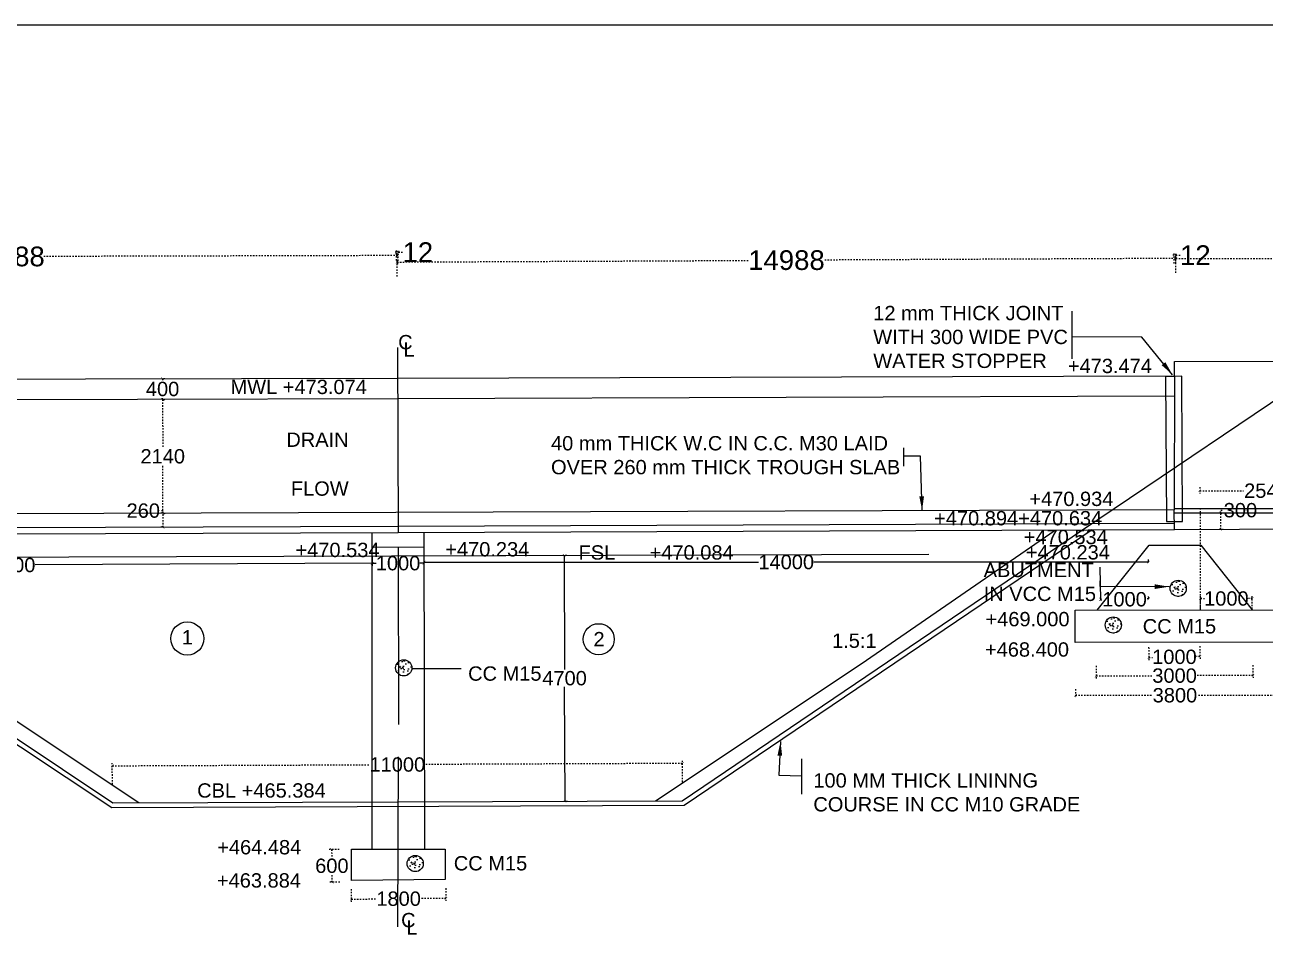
# Model space of a CAD drawing. Header units: inches. Extents: x 19331 to 39017, y 19415 to 38958.
# Drawn here: x 19460 to 19546.5, y 19615.2 to 19678.8 of the extents above; entities that cross this region are included whole.
import ezdxf

# ---------------------------------------------------------------- set-up
doc = ezdxf.new("R2010")
doc.units = ezdxf.units.IN
doc.header["$MEASUREMENT"] = 0
doc.linetypes.add('DASHDOT', pattern=[1, 0.5, -0.25, 0, -0.25])
for name, color, linetype in [('DIMENSION', 255, 'Continuous'), ('DRAWING', 7, 'Continuous'), ('TEXT', 255, 'Continuous')]:
    doc.layers.add(name, color=color, linetype=linetype)
doc.styles.get("Standard").update_dxf_attribs({"font": 'arial.ttf'})
doc.styles.add('TIMES NEW ROMAN', font='times.ttf', dxfattribs={"height": 420})
doc.dimstyles.new('dig', dxfattribs={"dimtxt": 0.3125, "dimasz": 0.18, "dimexe": 0.18, "dimexo": 0.0625, "dimgap": 0.09, "dimtad": 0, "dimtih": 1, "dimtoh": 1, "dimdec": 4, "dimzin": 0, "dimdsep": 46, "dimtxsty": 'Standard', "dimblk": 'ARCHTICK', "dimcen": 0.09, "dimadec": 0, "dimazin": 0, "dimtfac": 1, "dimtdec": 4, "dimtofl": 0, "dimtmove": 0, "dimatfit": 3, "dimldrblk": 'ARCHTICK', "dimfxl": 1, "dimtolj": 1, "dimtzin": 0, "dimarcsym": 0})
doc.dimstyles.new('ISO-25', dxfattribs={"dimtxt": 420, "dimasz": 5, "dimexe": 1.25, "dimexo": 0.625, "dimtad": 0, "dimtih": 1, "dimtoh": 1, "dimlfac": 100, "dimtxsty": 'TIMES NEW ROMAN', "dimcen": 2.5, "dimadec": 0, "dimazin": 0, "dimtfac": 1, "dimtmove": 0, "dimatfit": 3, "dimfxl": 1, "dimarcsym": 0})

# ---------------------------------------------------------------- blocks, each defined once
blk = doc.blocks.new('_ArchTick')
at = {"color": 0, "linetype": 'ByBlock', "const_width": 0.15}
blk.add_lwpolyline([(-0.5, -0.5), (0.5, 0.5)], dxfattribs=at)
blk = doc.blocks.new('*D8')
at = {"layer": 'Defpoints', "color": 0, "linetype": 'DASHDOT', "ltscale": 0.02, "transparency": 16777216}
for p in [(19485.992, 19662.736), (19431.395, 19661.939), (19485.993, 19662.08)]:
    blk.add_point(p, dxfattribs=at)
at = {"layer": 'DIMENSION', "color": 0, "linetype": 'DASHDOT', "lineweight": -2, "ltscale": 0.02, "transparency": 16777216}
for p, q in [((19431.395, 19662.002), (19431.393, 19662.775)), ((19485.992, 19662.736), (19461.307, 19662.672)), ((19485.993, 19662.143), (19485.991, 19662.916)), ((19431.393, 19662.595), (19456.079, 19662.658))]:
    blk.add_line(p, q, dxfattribs=at)
at = {"layer": 'DIMENSION', "color": 0, "linetype": 'DASHDOT', "lineweight": -2, "ltscale": 0.02, "transparency": 16777216, "xscale": 0.18, "yscale": 0.18, "zscale": 0.18}
for p, rotation in [((19485.992, 19662.736), 0.1479271368924474), ((19431.393, 19662.595), 180.1479271368925)]:
    blk.add_blockref('_ArchTick', p, dxfattribs=dict(at, rotation=rotation))
at = {"layer": 'DIMENSION', "color": 0, "linetype": 'DASHDOT', "ltscale": 0.02, "transparency": 16777216, "insert": (19458.693, 19662.665), "char_height": 1.375, "attachment_point": 5}
blk.add_mtext('\\A1;14988', dxfattribs=at)
blk = doc.blocks.new('*D9')
at = {"layer": 'Defpoints', "color": 0, "linetype": 'DASHDOT', "ltscale": 0.02, "transparency": 16777216}
for p in [(19540.296, 19662.537), (19485.958, 19661.212), (19540.301, 19661.465)]:
    blk.add_point(p, dxfattribs=at)
at = {"layer": 'DIMENSION', "color": 0, "linetype": 'DASHDOT', "lineweight": -2, "ltscale": 0.02, "transparency": 16777216}
for p, q in [((19485.958, 19661.274), (19485.952, 19662.464)), ((19485.953, 19662.284), (19510.51, 19662.398)), ((19540.296, 19662.537), (19515.738, 19662.422)), ((19540.3, 19661.527), (19540.295, 19662.717))]:
    blk.add_line(p, q, dxfattribs=at)
at = {"layer": 'DIMENSION', "color": 0, "linetype": 'DASHDOT', "lineweight": -2, "ltscale": 0.02, "transparency": 16777216, "xscale": 0.18, "yscale": 0.18, "zscale": 0.18}
for p, rotation in [((19485.953, 19662.284), 180.2664834047946), ((19540.296, 19662.537), 0.2664834047945963)]:
    blk.add_blockref('_ArchTick', p, dxfattribs=dict(at, rotation=rotation))
at = {"layer": 'DIMENSION', "color": 0, "linetype": 'DASHDOT', "ltscale": 0.02, "transparency": 16777216, "insert": (19513.124, 19662.41), "char_height": 1.375, "attachment_point": 5}
blk.add_mtext('\\A1;14988', dxfattribs=at)
blk = doc.blocks.new('*D10')
at = {"layer": 'Defpoints', "color": 0, "linetype": 'DASHDOT', "ltscale": 0.02, "transparency": 16777216}
for p in [(19540.298, 19662.122), (19558.342, 19662.547), (19558.342, 19662.128)]:
    blk.add_point(p, dxfattribs=at)
at = {"layer": 'DIMENSION', "color": 0, "linetype": 'DASHDOT', "lineweight": -2, "ltscale": 0.02, "transparency": 16777216}
for p, q in [((19540.298, 19662.184), (19540.297, 19662.721)), ((19558.342, 19662.191), (19558.342, 19662.727)), ((19540.297, 19662.541), (19547.156, 19662.543)), ((19558.342, 19662.547), (19551.484, 19662.545))]:
    blk.add_line(p, q, dxfattribs=at)
at = {"layer": 'DIMENSION', "color": 0, "linetype": 'DASHDOT', "lineweight": -2, "ltscale": 0.02, "transparency": 16777216, "xscale": 0.18, "yscale": 0.18, "zscale": 0.18}
for p, rotation in [((19540.297, 19662.541), 180.0203713207262), ((19558.342, 19662.547), 0.02037132072620799)]:
    blk.add_blockref('_ArchTick', p, dxfattribs=dict(at, rotation=rotation))
at = {"layer": 'DIMENSION', "color": 0, "linetype": 'DASHDOT', "ltscale": 0.02, "transparency": 16777216, "insert": (19549.32, 19662.544), "char_height": 1.375, "attachment_point": 5}
blk.add_mtext('\\A1;4992', dxfattribs=at)
blk = doc.blocks.new('*D16')
at = {"layer": 'Defpoints', "color": 0, "linetype": 'DASHDOT', "ltscale": 0.02, "transparency": 16777216}
for p in [(19469.587, 19652.693), (19469.587, 19652.693), (19469.609, 19644.756)]:
    blk.add_point(p, dxfattribs=at)
at = {"layer": 'DIMENSION', "color": 0, "linetype": 'DASHDOT', "lineweight": -2, "ltscale": 0.02, "transparency": 16777216}
for p, q in [((19469.587, 19652.693), (19469.597, 19649.325)), ((19469.65, 19652.693), (19469.767, 19652.694)), ((19469.609, 19644.756), (19469.6, 19648.124)), ((19469.671, 19644.756), (19469.789, 19644.756))]:
    blk.add_line(p, q, dxfattribs=at)
at = {"layer": 'DIMENSION', "color": 0, "linetype": 'DASHDOT', "lineweight": -2, "ltscale": 0.02, "transparency": 16777216, "xscale": 0.18, "yscale": 0.18, "zscale": 0.18}
for p, rotation in [((19469.587, 19652.693), 90.15404576281857), ((19469.609, 19644.756), 270.1540457628186)]:
    blk.add_blockref('_ArchTick', p, dxfattribs=dict(at, rotation=rotation))
at = {"layer": 'DIMENSION', "color": 0, "linetype": 'DASHDOT', "ltscale": 0.02, "transparency": 16777216, "insert": (19469.598, 19648.724), "char_height": 1, "attachment_point": 5}
blk.add_mtext('\\A1;2140', dxfattribs=at)
blk = doc.blocks.new('*D17')
at = {"layer": 'Defpoints', "color": 0, "linetype": 'DASHDOT', "ltscale": 0.02, "transparency": 16777216}
for p in [(19469.584, 19654.151), (19469.584, 19654.151), (19469.587, 19652.693)]:
    blk.add_point(p, dxfattribs=at)
at = {"layer": 'DIMENSION', "color": 0, "linetype": 'DASHDOT', "lineweight": -2, "ltscale": 0.02, "transparency": 16777216}
for p, q in [((19469.584, 19654.151), (19469.584, 19654.023)), ((19469.647, 19654.152), (19469.764, 19654.152)), ((19469.587, 19652.693), (19469.587, 19652.822)), ((19469.65, 19652.693), (19469.767, 19652.694))]:
    blk.add_line(p, q, dxfattribs=at)
at = {"layer": 'DIMENSION', "color": 0, "linetype": 'DASHDOT', "lineweight": -2, "ltscale": 0.02, "transparency": 16777216, "xscale": 0.18, "yscale": 0.18, "zscale": 0.18}
for p, rotation in [((19469.584, 19654.151), 90.13179248395195), ((19469.587, 19652.693), 270.1317924839519)]:
    blk.add_blockref('_ArchTick', p, dxfattribs=dict(at, rotation=rotation))
at = {"layer": 'DIMENSION', "color": 0, "linetype": 'DASHDOT', "ltscale": 0.02, "transparency": 16777216, "insert": (19469.586, 19653.422), "char_height": 1, "attachment_point": 5}
blk.add_mtext('\\A1;400', dxfattribs=at)
blk = doc.blocks.new('*D18')
at = {"layer": 'Defpoints', "color": 0, "linetype": 'DASHDOT', "ltscale": 0.02, "transparency": 16777216}
for p in [(19469.621, 19644.756), (19469.621, 19644.756), (19469.624, 19643.781)]:
    blk.add_point(p, dxfattribs=at)
at = {"layer": 'DIMENSION', "color": 0, "linetype": 'DASHDOT', "lineweight": -2, "ltscale": 0.02, "transparency": 16777216}
for p, q in [((19469.621, 19644.936), (19469.441, 19644.936)), ((19469.559, 19644.756), (19469.441, 19644.755)), ((19469.621, 19644.756), (19469.621, 19644.936)), ((19469.624, 19643.781), (19469.621, 19644.756)), ((19469.561, 19643.78), (19469.444, 19643.78))]:
    blk.add_line(p, q, dxfattribs=at)
at = {"layer": 'DIMENSION', "color": 0, "linetype": 'DASHDOT', "lineweight": -2, "ltscale": 0.02, "transparency": 16777216, "xscale": 0.18, "yscale": 0.18, "zscale": 0.18}
for p, rotation in [((19469.621, 19644.756), 90.15404576378087), ((19469.624, 19643.781), 270.1540457637809)]:
    blk.add_blockref('_ArchTick', p, dxfattribs=dict(at, rotation=rotation))
at = {"layer": 'DIMENSION', "color": 0, "linetype": 'DASHDOT', "ltscale": 0.02, "transparency": 16777216, "insert": (19468.239, 19644.936), "char_height": 1, "attachment_point": 5}
blk.add_mtext('\\A1;260', dxfattribs=at)
blk = doc.blocks.new('*D30')
at = {"layer": 'Defpoints', "color": 0, "linetype": 'DASHDOT', "ltscale": 0.02, "transparency": 16777216}
for p in [(19505.858, 19627.3), (19466.083, 19625.777), (19505.864, 19625.94)]:
    blk.add_point(p, dxfattribs=at)
at = {"layer": 'DIMENSION', "color": 0, "linetype": 'DASHDOT', "lineweight": -2, "ltscale": 0.02, "transparency": 16777216}
for p, q in [((19466.083, 19625.84), (19466.077, 19627.317)), ((19505.858, 19627.3), (19487.891, 19627.227)), ((19505.864, 19626.003), (19505.858, 19627.48)), ((19466.078, 19627.137), (19484.045, 19627.211))]:
    blk.add_line(p, q, dxfattribs=at)
at = {"layer": 'DIMENSION', "color": 0, "linetype": 'DASHDOT', "lineweight": -2, "ltscale": 0.02, "transparency": 16777216, "xscale": 0.18, "yscale": 0.18, "zscale": 0.18}
for p, rotation in [((19466.078, 19627.137), 180.2343710734719), ((19505.858, 19627.3), 0.2343710734719373)]:
    blk.add_blockref('_ArchTick', p, dxfattribs=dict(at, rotation=rotation))
at = {"layer": 'DIMENSION', "color": 0, "linetype": 'DASHDOT', "ltscale": 0.02, "transparency": 16777216, "insert": (19485.968, 19627.219), "char_height": 1, "attachment_point": 5}
blk.add_mtext('\\A1;11000', dxfattribs=at)
blk = doc.blocks.new('*D31')
at = {"layer": 'Defpoints', "color": 0, "linetype": 'DASHDOT', "ltscale": 0.02, "transparency": 16777216}
for p in [(19481.977, 19621.307), (19481.422, 19619.01), (19482.018, 19619.021)]:
    blk.add_point(p, dxfattribs=at)
at = {"layer": 'DIMENSION', "color": 0, "linetype": 'DASHDOT', "lineweight": -2, "ltscale": 0.02, "transparency": 16777216}
for p, q in [((19481.914, 19621.305), (19481.201, 19621.293)), ((19481.381, 19621.296), (19481.391, 19620.753)), ((19481.422, 19619.01), (19481.412, 19619.552)), ((19481.956, 19619.019), (19481.242, 19619.007))]:
    blk.add_line(p, q, dxfattribs=at)
at = {"layer": 'DIMENSION', "color": 0, "linetype": 'DASHDOT', "lineweight": -2, "ltscale": 0.02, "transparency": 16777216, "xscale": 0.18, "yscale": 0.18, "zscale": 0.18}
for p, rotation in [((19481.381, 19621.296), 91.03366271125198), ((19481.422, 19619.01), 271.033662711252)]:
    blk.add_blockref('_ArchTick', p, dxfattribs=dict(at, rotation=rotation))
at = {"layer": 'DIMENSION', "color": 0, "linetype": 'DASHDOT', "ltscale": 0.02, "transparency": 16777216, "insert": (19481.401, 19620.153), "char_height": 1, "attachment_point": 5}
blk.add_mtext('\\A1;600', dxfattribs=at)
blk = doc.blocks.new('*D32')
at = {"layer": 'Defpoints', "color": 0, "linetype": 'DASHDOT', "ltscale": 0.02, "transparency": 16777216}
for p in [(19482.746, 19618.601), (19489.357, 19618.652), (19489.363, 19617.883)]:
    blk.add_point(p, dxfattribs=at)
at = {"layer": 'DIMENSION', "color": 0, "linetype": 'DASHDOT', "lineweight": -2, "ltscale": 0.02, "transparency": 16777216}
for p, q in [((19489.358, 19618.59), (19489.364, 19617.703)), ((19482.747, 19618.538), (19482.754, 19617.652)), ((19482.752, 19617.832), (19484.523, 19617.846)), ((19489.363, 19617.883), (19487.592, 19617.87))]:
    blk.add_line(p, q, dxfattribs=at)
at = {"layer": 'DIMENSION', "color": 0, "linetype": 'DASHDOT', "lineweight": -2, "ltscale": 0.02, "transparency": 16777216, "xscale": 0.18, "yscale": 0.18, "zscale": 0.18}
for p, rotation in [((19482.752, 19617.832), 180.4443984654385), ((19489.363, 19617.883), 0.4443984654384883)]:
    blk.add_blockref('_ArchTick', p, dxfattribs=dict(at, rotation=rotation))
at = {"layer": 'DIMENSION', "color": 0, "linetype": 'DASHDOT', "ltscale": 0.02, "transparency": 16777216, "insert": (19486.058, 19617.858), "char_height": 1, "attachment_point": 5}
blk.add_mtext('\\A1;1800', dxfattribs=at)
blk = doc.blocks.new('*D33')
at = {"layer": 'Defpoints', "color": 0, "linetype": 'DASHDOT', "ltscale": 0.02, "transparency": 16777216}
for p in [(19538.397, 19635.466), (19541.962, 19635.546), (19541.98, 19634.772)]:
    blk.add_point(p, dxfattribs=at)
at = {"layer": 'DIMENSION', "color": 0, "linetype": 'DASHDOT', "lineweight": -2, "ltscale": 0.02, "transparency": 16777216}
for p, q in [((19538.399, 19635.403), (19538.419, 19634.512)), ((19541.964, 19635.484), (19541.984, 19634.592)), ((19538.415, 19634.692), (19538.663, 19634.697)), ((19541.98, 19634.772), (19541.732, 19634.766))]:
    blk.add_line(p, q, dxfattribs=at)
at = {"layer": 'DIMENSION', "color": 0, "linetype": 'DASHDOT', "lineweight": -2, "ltscale": 0.02, "transparency": 16777216, "xscale": 0.18, "yscale": 0.18, "zscale": 0.18}
for p, rotation in [((19538.415, 19634.692), 181.2943143804183), ((19541.98, 19634.772), 1.294314380418276)]:
    blk.add_blockref('_ArchTick', p, dxfattribs=dict(at, rotation=rotation))
at = {"layer": 'DIMENSION', "color": 0, "linetype": 'DASHDOT', "ltscale": 0.02, "transparency": 16777216, "insert": (19540.197, 19634.732), "char_height": 1, "attachment_point": 5}
blk.add_mtext('\\A1;1000', dxfattribs=at)
blk = doc.blocks.new('*D34')
at = {"layer": 'Defpoints', "color": 0, "linetype": 'DASHDOT', "ltscale": 0.02, "transparency": 16777216}
for p in [(19534.733, 19634.175), (19545.678, 19634.216), (19545.681, 19633.444)]:
    blk.add_point(p, dxfattribs=at)
at = {"layer": 'DIMENSION', "color": 0, "linetype": 'DASHDOT', "lineweight": -2, "ltscale": 0.02, "transparency": 16777216}
for p, q in [((19534.733, 19634.112), (19534.736, 19633.222)), ((19534.736, 19633.402), (19538.627, 19633.417)), ((19545.681, 19633.444), (19541.789, 19633.429)), ((19545.678, 19634.154), (19545.681, 19633.264))]:
    blk.add_line(p, q, dxfattribs=at)
at = {"layer": 'DIMENSION', "color": 0, "linetype": 'DASHDOT', "lineweight": -2, "ltscale": 0.02, "transparency": 16777216, "xscale": 0.18, "yscale": 0.18, "zscale": 0.18}
for p, rotation in [((19534.736, 19633.402), 180.217998590905), ((19545.681, 19633.444), 0.217998590905022)]:
    blk.add_blockref('_ArchTick', p, dxfattribs=dict(at, rotation=rotation))
at = {"layer": 'DIMENSION', "color": 0, "linetype": 'DASHDOT', "ltscale": 0.02, "transparency": 16777216, "insert": (19540.208, 19633.423), "char_height": 1, "attachment_point": 5}
blk.add_mtext('\\A1;3000', dxfattribs=at)
blk = doc.blocks.new('*D35')
at = {"layer": 'Defpoints', "color": 0, "linetype": 'DASHDOT', "ltscale": 0.02, "transparency": 16777216}
for p in [(19533.292, 19632.541), (19547.174, 19632.53), (19547.174, 19632.046)]:
    blk.add_point(p, dxfattribs=at)
at = {"layer": 'DIMENSION', "color": 0, "linetype": 'DASHDOT', "lineweight": -2, "ltscale": 0.02, "transparency": 16777216}
for p, q in [((19533.292, 19632.479), (19533.292, 19631.877)), ((19547.174, 19632.468), (19547.174, 19631.866)), ((19533.292, 19632.057), (19538.652, 19632.053)), ((19547.174, 19632.046), (19541.814, 19632.05))]:
    blk.add_line(p, q, dxfattribs=at)
at = {"layer": 'DIMENSION', "color": 0, "linetype": 'DASHDOT', "lineweight": -2, "ltscale": 0.02, "transparency": 16777216, "xscale": 0.18, "yscale": 0.18, "zscale": 0.18}
for p, rotation in [((19533.292, 19632.057), 179.9531890378791), ((19547.174, 19632.046), 359.9531890378792)]:
    blk.add_blockref('_ArchTick', p, dxfattribs=dict(at, rotation=rotation))
at = {"layer": 'DIMENSION', "color": 0, "linetype": 'DASHDOT', "ltscale": 0.02, "transparency": 16777216, "insert": (19540.233, 19632.051), "char_height": 1, "attachment_point": 5}
blk.add_mtext('\\A1;3800', dxfattribs=at)
blk = doc.blocks.new('*D36')
at = {"layer": 'Defpoints', "color": 0, "linetype": 'DASHDOT', "ltscale": 0.02, "transparency": 16777216}
for p in [(19545.628, 19638.802), (19542.015, 19638.007), (19545.628, 19638.007)]:
    blk.add_point(p, dxfattribs=at)
at = {"layer": 'DIMENSION', "color": 0, "linetype": 'DASHDOT', "lineweight": -2, "ltscale": 0.02, "transparency": 16777216}
for p, q in [((19542.015, 19638.07), (19542.015, 19638.982)), ((19542.015, 19638.802), (19542.287, 19638.802)), ((19545.628, 19638.802), (19545.356, 19638.802)), ((19545.628, 19638.07), (19545.628, 19638.982))]:
    blk.add_line(p, q, dxfattribs=at)
at = {"layer": 'DIMENSION', "color": 0, "linetype": 'DASHDOT', "lineweight": -2, "ltscale": 0.02, "transparency": 16777216, "xscale": 0.18, "yscale": 0.18, "zscale": 0.18, "rotation": 180}
blk.add_blockref('_ArchTick', (19542.015, 19638.802), dxfattribs=at)
at = {"layer": 'DIMENSION', "color": 0, "linetype": 'DASHDOT', "lineweight": -2, "ltscale": 0.02, "transparency": 16777216, "xscale": 0.18, "yscale": 0.18, "zscale": 0.18}
blk.add_blockref('_ArchTick', (19545.628, 19638.802), dxfattribs=at)
at = {"layer": 'DIMENSION', "color": 0, "linetype": 'DASHDOT', "ltscale": 0.02, "transparency": 16777216, "insert": (19543.822, 19638.802), "char_height": 1, "attachment_point": 5}
blk.add_mtext('\\A1;1000', dxfattribs=at)
blk = doc.blocks.new('*D41')
at = {"layer": 'Defpoints', "color": 0, "linetype": 'DASHDOT', "ltscale": 0.02, "transparency": 16777216}
for p in [(19541.968, 19646.635), (19551.26, 19646.636), (19551.26, 19646.325)]:
    blk.add_point(p, dxfattribs=at)
at = {"layer": 'DIMENSION', "color": 0, "linetype": 'DASHDOT', "lineweight": -2, "ltscale": 0.02, "transparency": 16777216}
for p, q in [((19541.968, 19646.572), (19541.968, 19646.144)), ((19541.968, 19646.324), (19545.021, 19646.324)), ((19551.26, 19646.325), (19548.207, 19646.325)), ((19551.26, 19646.574), (19551.26, 19646.145))]:
    blk.add_line(p, q, dxfattribs=at)
at = {"layer": 'DIMENSION', "color": 0, "linetype": 'DASHDOT', "lineweight": -2, "ltscale": 0.02, "transparency": 16777216, "xscale": 0.18, "yscale": 0.18, "zscale": 0.18}
for p, rotation in [((19541.968, 19646.324), 180.0082516843727), ((19551.26, 19646.325), 0.008251684372690464)]:
    blk.add_blockref('_ArchTick', p, dxfattribs=dict(at, rotation=rotation))
at = {"layer": 'DIMENSION', "color": 0, "linetype": 'DASHDOT', "ltscale": 0.02, "transparency": 16777216, "insert": (19546.614, 19646.325), "char_height": 1, "attachment_point": 5}
blk.add_mtext('\\A1;2548', dxfattribs=at)
blk = doc.blocks.new('*D46')
at = {"layer": 'Defpoints', "color": 0, "ltscale": 0.9, "transparency": 16777216}
for p in [(19433.329, 19641.535), (19484.206, 19641.784), (19433.331, 19641.015)]:
    blk.add_point(p, dxfattribs=at)
at = {"layer": 'TEXT', "color": 0, "lineweight": -2, "ltscale": 0.9, "transparency": 16777216}
for p, q in [((19433.329, 19641.473), (19433.332, 19640.835)), ((19433.331, 19641.015), (19456.847, 19641.13)), ((19484.209, 19641.263), (19460.693, 19641.149)), ((19484.206, 19641.721), (19484.209, 19641.083))]:
    blk.add_line(p, q, dxfattribs=at)
at = {"layer": 'TEXT', "color": 0, "lineweight": -2, "ltscale": 0.9, "transparency": 16777216, "xscale": 0.18, "yscale": 0.18, "zscale": 0.18}
for p, rotation in [((19433.331, 19641.015), 180.279646498216), ((19484.209, 19641.263), 0.2796464982159907)]:
    blk.add_blockref('_ArchTick', p, dxfattribs=dict(at, rotation=rotation))
at = {"layer": 'TEXT', "color": 0, "ltscale": 0.9, "transparency": 16777216, "insert": (19458.77, 19641.139), "char_height": 1, "attachment_point": 5}
blk.add_mtext('\\A1;14000', dxfattribs=at)
blk = doc.blocks.new('*D108')
at = {"layer": 'Defpoints', "color": 0, "ltscale": 0.9, "transparency": 16777216}
for p in [(19484.209, 19641.263), (19487.831, 19641.269), (19487.831, 19641.269)]:
    blk.add_point(p, dxfattribs=at)
at = {"layer": 'TEXT', "color": 0, "lineweight": -2, "ltscale": 0.9, "transparency": 16777216}
for p, q in [((19484.209, 19641.326), (19484.208, 19641.443)), ((19484.209, 19641.263), (19484.485, 19641.264)), ((19487.831, 19641.269), (19487.554, 19641.268)), ((19487.83, 19641.331), (19487.83, 19641.449))]:
    blk.add_line(p, q, dxfattribs=at)
at = {"layer": 'TEXT', "color": 0, "lineweight": -2, "ltscale": 0.9, "transparency": 16777216, "xscale": 0.18, "yscale": 0.18, "zscale": 0.18}
for p, rotation in [((19484.209, 19641.263), 180.0864477473423), ((19487.831, 19641.269), 0.08644774734230355)]:
    blk.add_blockref('_ArchTick', p, dxfattribs=dict(at, rotation=rotation))
at = {"layer": 'TEXT', "color": 0, "ltscale": 0.9, "transparency": 16777216, "insert": (19486.02, 19641.266), "char_height": 1, "attachment_point": 5}
blk.add_mtext('\\A1;1000', dxfattribs=at)
blk = doc.blocks.new('*D109')
at = {"layer": 'Defpoints', "color": 0, "ltscale": 0.9, "transparency": 16777216}
for p in [(19487.831, 19641.269), (19538.382, 19641.347), (19538.382, 19641.269)]:
    blk.add_point(p, dxfattribs=at)
at = {"layer": 'TEXT', "color": 0, "lineweight": -2, "ltscale": 0.9, "transparency": 16777216}
for p, q in [((19487.831, 19641.331), (19487.831, 19641.527)), ((19487.831, 19641.347), (19511.183, 19641.347)), ((19538.382, 19641.347), (19515.029, 19641.347)), ((19538.382, 19641.331), (19538.382, 19641.527))]:
    blk.add_line(p, q, dxfattribs=at)
at = {"layer": 'TEXT', "color": 0, "lineweight": -2, "ltscale": 0.9, "transparency": 16777216, "xscale": 0.18, "yscale": 0.18, "zscale": 0.18, "rotation": 180}
blk.add_blockref('_ArchTick', (19487.831, 19641.347), dxfattribs=at)
at = {"layer": 'TEXT', "color": 0, "lineweight": -2, "ltscale": 0.9, "transparency": 16777216, "xscale": 0.18, "yscale": 0.18, "zscale": 0.18}
blk.add_blockref('_ArchTick', (19538.382, 19641.347), dxfattribs=at)
at = {"layer": 'TEXT', "color": 0, "ltscale": 0.9, "transparency": 16777216, "insert": (19513.106, 19641.347), "char_height": 1, "attachment_point": 5}
blk.add_mtext('\\A1;14000', dxfattribs=at)
blk = doc.blocks.new('*D110')
at = {"layer": 'Defpoints', "color": 0, "ltscale": 0.9, "transparency": 16777216}
for p in [(19497.607, 19641.828), (19497.67, 19624.658), (19497.67, 19624.658)]:
    blk.add_point(p, dxfattribs=at)
at = {"layer": 'TEXT', "color": 0, "lineweight": -2, "ltscale": 0.9, "transparency": 16777216}
for p, q in [((19497.607, 19641.828), (19497.636, 19633.843)), ((19497.669, 19641.828), (19497.787, 19641.828)), ((19497.67, 19624.658), (19497.641, 19632.642)), ((19497.732, 19624.658), (19497.85, 19624.659))]:
    blk.add_line(p, q, dxfattribs=at)
at = {"layer": 'TEXT', "color": 0, "lineweight": -2, "ltscale": 0.9, "transparency": 16777216, "xscale": 0.18, "yscale": 0.18, "zscale": 0.18}
for p, rotation in [((19497.607, 19641.828), 90.21011209064145), ((19497.67, 19624.658), 270.2101120906415)]:
    blk.add_blockref('_ArchTick', p, dxfattribs=dict(at, rotation=rotation))
at = {"layer": 'TEXT', "color": 0, "ltscale": 0.9, "transparency": 16777216, "insert": (19497.638, 19633.243), "char_height": 1, "attachment_point": 5}
blk.add_mtext('\\A1;4700', dxfattribs=at)
blk = doc.blocks.new('*D141')
at = {"layer": 'Defpoints', "color": 0, "linetype": 'DASHDOT', "ltscale": 0.02, "transparency": 16777216}
for p in [(19535.032, 19638.72), (19535.032, 19638.72), (19538.402, 19638.78)]:
    blk.add_point(p, dxfattribs=at)
at = {"layer": 'DIMENSION', "color": 0, "linetype": 'DASHDOT', "lineweight": -2, "ltscale": 0.02, "transparency": 16777216}
for p, q in [((19535.031, 19638.782), (19535.029, 19638.9)), ((19535.032, 19638.72), (19535.183, 19638.722)), ((19538.402, 19638.78), (19538.251, 19638.777)), ((19538.401, 19638.843), (19538.399, 19638.96))]:
    blk.add_line(p, q, dxfattribs=at)
at = {"layer": 'DIMENSION', "color": 0, "linetype": 'DASHDOT', "lineweight": -2, "ltscale": 0.02, "transparency": 16777216, "xscale": 0.18, "yscale": 0.18, "zscale": 0.18}
for p, rotation in [((19535.032, 19638.72), 181.0244342080059), ((19538.402, 19638.78), 1.024434208005864)]:
    blk.add_blockref('_ArchTick', p, dxfattribs=dict(at, rotation=rotation))
at = {"layer": 'DIMENSION', "color": 0, "linetype": 'DASHDOT', "ltscale": 0.02, "transparency": 16777216, "insert": (19536.717, 19638.75), "char_height": 1, "attachment_point": 5}
blk.add_mtext('\\A1;1000', dxfattribs=at)
blk = doc.blocks.new('*D164')
at = {"layer": 'Defpoints', "color": 0, "linetype": 'DASHDOT', "ltscale": 0.02, "transparency": 16777216}
for p in [(19543.261, 19644.785), (19543.43, 19644.785), (19543.294, 19643.636)]:
    blk.add_point(p, dxfattribs=at)
at = {"layer": 'DIMENSION', "color": 0, "linetype": 'DASHDOT', "lineweight": -2, "ltscale": 0.02, "transparency": 16777216}
for p, q in [((19543.324, 19644.785), (19543.61, 19644.785)), ((19543.43, 19644.785), (19543.43, 19644.965)), ((19543.43, 19644.965), (19543.61, 19644.965)), ((19543.43, 19643.636), (19543.43, 19644.785)), ((19543.357, 19643.636), (19543.61, 19643.636))]:
    blk.add_line(p, q, dxfattribs=at)
at = {"layer": 'DIMENSION', "color": 0, "linetype": 'DASHDOT', "lineweight": -2, "ltscale": 0.02, "transparency": 16777216, "xscale": 0.18, "yscale": 0.18, "zscale": 0.18}
for p, rotation in [((19543.43, 19644.785), 90), ((19543.43, 19643.636), 270)]:
    blk.add_blockref('_ArchTick', p, dxfattribs=dict(at, rotation=rotation))
at = {"layer": 'DIMENSION', "color": 0, "linetype": 'DASHDOT', "ltscale": 0.02, "transparency": 16777216, "insert": (19544.803, 19644.965), "char_height": 1, "attachment_point": 5}
blk.add_mtext('\\A1;300', dxfattribs=at)
blk = doc.blocks.new('*D166')
at = {"layer": 'Defpoints', "color": 0, "linetype": 'DASHDOT', "ltscale": 0.02, "transparency": 16777216}
for p in [(19486.037, 19662.975), (19485.921, 19662.329), (19486.037, 19662.31)]:
    blk.add_point(p, dxfattribs=at)
at = {"layer": 'DIMENSION', "color": 0, "linetype": 'DASHDOT', "lineweight": -2, "ltscale": 0.02, "transparency": 16777216}
for p, q in [((19485.921, 19662.975), (19485.741, 19662.975)), ((19485.921, 19662.392), (19485.921, 19663.155)), ((19486.037, 19662.372), (19486.037, 19663.155)), ((19486.037, 19662.975), (19486.397, 19662.975))]:
    blk.add_line(p, q, dxfattribs=at)
at = {"layer": 'DIMENSION', "color": 0, "linetype": 'DASHDOT', "lineweight": -2, "ltscale": 0.02, "transparency": 16777216, "xscale": 0.18, "yscale": 0.18, "zscale": 0.18}
blk.add_blockref('_ArchTick', (19485.921, 19662.975), dxfattribs=at)
at = {"layer": 'DIMENSION', "color": 0, "linetype": 'DASHDOT', "lineweight": -2, "ltscale": 0.02, "transparency": 16777216, "xscale": 0.18, "yscale": 0.18, "zscale": 0.18, "rotation": 180}
blk.add_blockref('_ArchTick', (19486.037, 19662.975), dxfattribs=at)
at = {"layer": 'DIMENSION', "color": 0, "linetype": 'DASHDOT', "ltscale": 0.02, "transparency": 16777216, "insert": (19487.4, 19662.975), "char_height": 1.375, "attachment_point": 5}
blk.add_mtext('\\A1;12', dxfattribs=at)
blk = doc.blocks.new('*D167')
at = {"layer": 'Defpoints', "color": 0, "linetype": 'DASHDOT', "ltscale": 0.02, "transparency": 16777216}
for p in [(19540.293, 19662.766), (19540.177, 19662.12), (19540.293, 19662.1)]:
    blk.add_point(p, dxfattribs=at)
at = {"layer": 'DIMENSION', "color": 0, "linetype": 'DASHDOT', "lineweight": -2, "ltscale": 0.02, "transparency": 16777216}
for p, q in [((19540.177, 19662.766), (19539.997, 19662.766)), ((19540.177, 19662.182), (19540.177, 19662.946)), ((19540.293, 19662.163), (19540.293, 19662.946)), ((19540.293, 19662.766), (19540.653, 19662.766))]:
    blk.add_line(p, q, dxfattribs=at)
at = {"layer": 'DIMENSION', "color": 0, "linetype": 'DASHDOT', "lineweight": -2, "ltscale": 0.02, "transparency": 16777216, "xscale": 0.18, "yscale": 0.18, "zscale": 0.18}
blk.add_blockref('_ArchTick', (19540.177, 19662.766), dxfattribs=at)
at = {"layer": 'DIMENSION', "color": 0, "linetype": 'DASHDOT', "lineweight": -2, "ltscale": 0.02, "transparency": 16777216, "xscale": 0.18, "yscale": 0.18, "zscale": 0.18, "rotation": 180}
blk.add_blockref('_ArchTick', (19540.293, 19662.766), dxfattribs=at)
at = {"layer": 'DIMENSION', "color": 0, "linetype": 'DASHDOT', "ltscale": 0.02, "transparency": 16777216, "insert": (19541.656, 19662.766), "char_height": 1.375, "attachment_point": 5}
blk.add_mtext('\\A1;12', dxfattribs=at)

msp = doc.modelspace()

# ---------------------------------------------------------------- hatches: boundary and pattern name
at = {"layer": 'DRAWING'}
h = msp.add_hatch(dxfattribs=at)
h.set_pattern_fill('AR-CONC', color=256, scale=0.12, style=0)
h.set_pattern_definition([(50, (0, 0), (0.86071222, -0.075302562), [0.09, -0.99]), (355, (0, 0), (-0.1665016, 0.90263056), [0.072, -0.792]), (100.4514, (0.0717, -0.0063), (0.694211258, 0.82732745), [0.076488228, -0.841370534]), (46.1842, (0, 0.24), (1.28068926, -0.198622817), [0.135, -1.485]), (96.6356, (0.1067, 0.2234), (1.121595247, 1.168941445), [0.114732346, -1.2620556]), (351.1842, (0, 0.24), (1.121594334, 1.16894232), [0.108, -1.188]), (21, (0.12, 0.18), (0.716288463, -0.483142669), [0.09, -0.99]), (326, (0.12, 0.18), (0.291978398, 0.870180054), [0.072, -0.792]), (71.4514, (0.1797, 0.1397), (1.008267154, 0.387036596), [0.076488228, -0.841370534]), (37.5, (0, 0), (0.0145918264, 0.3994726246), [0, -0.7824, 0, -0.804, 0, -0.795]), (7.5, (0, 0), (0.315683445, 0.473294054), [0, -0.4584, 0, -0.7644, 0, -0.303]), (327.5, (-0.2676, 0), (0.6405869234, -0.027065846), [0, -0.3, 0, -0.936, 0, -1.242]), (317.5, (-0.3876, 0), (0.699823403, 0.120125979), [0, -0.39, 0, -0.6216, 0, -0.882])])
h.paths.add_polyline_path([(19541.02594, 19639.51662, 1), (19539.89648, 19639.51662, 1)])
h = msp.add_hatch(dxfattribs=at)
h.set_pattern_fill('AR-CONC', color=256, scale=0.12, style=0)
h.set_pattern_definition([(50, (-4.5309, -2.5564), (0.86071222, -0.075302562), [0.09, -0.99]), (355, (-4.5309, -2.5564), (-0.1665016, 0.90263056), [0.072, -0.792]), (100.4514, (-4.45914, -2.5627), (0.694211258, 0.82732745), [0.076488228, -0.841370534]), (46.1842, (-4.5309, -2.3164), (1.28068926, -0.198622817), [0.135, -1.485]), (96.6356, (-4.4241, -2.333), (1.121595247, 1.168941445), [0.114732346, -1.2620556]), (351.1842, (-4.5309, -2.3164), (1.121594334, 1.16894232), [0.108, -1.188]), (21, (-4.4109, -2.3764), (0.716288463, -0.483142669), [0.09, -0.99]), (326, (-4.4109, -2.3764), (0.291978398, 0.870180054), [0.072, -0.792]), (71.4514, (-4.3512, -2.4167), (1.008267154, 0.387036596), [0.076488228, -0.841370534]), (37.5, (-4.53087, -2.5564), (0.0145918264, 0.3994726246), [0, -0.7824, 0, -0.804, 0, -0.795]), (7.5, (-4.53087, -2.5564), (0.315683445, 0.473294054), [0, -0.4584, 0, -0.7644, 0, -0.303]), (327.5, (-4.79847, -2.5564), (0.6405869234, -0.027065846), [0, -0.3, 0, -0.936, 0, -1.242]), (317.5, (-4.91847, -2.5564), (0.699823403, 0.120125979), [0, -0.39, 0, -0.6216, 0, -0.882])])
h.paths.add_polyline_path([(19536.49507, 19636.96021, 1), (19535.36561, 19636.96021, 1)])
h = msp.add_hatch(dxfattribs=at)
h.set_pattern_fill('AR-CONC', color=256, scale=0.12, style=0)
h.set_pattern_definition([(50, (-54.0445, -5.5509), (0.86071222, -0.075302562), [0.09, -0.99]), (355, (-54.0445, -5.5509), (-0.1665016, 0.90263056), [0.072, -0.792]), (100.4514, (-53.9728, -5.55716), (0.694211258, 0.82732745), [0.076488228, -0.841370534]), (46.1842, (-54.0445, -5.3109), (1.28068926, -0.198622817), [0.135, -1.485]), (96.6356, (-53.9378, -5.3274), (1.121595247, 1.168941445), [0.114732346, -1.2620556]), (351.1842, (-54.0445, -5.3109), (1.121594334, 1.16894232), [0.108, -1.188]), (21, (-53.9245, -5.3709), (0.716288463, -0.483142669), [0.09, -0.99]), (326, (-53.9245, -5.3709), (0.291978398, 0.870180054), [0.072, -0.792]), (71.4514, (-53.8648, -5.41114), (1.008267154, 0.387036596), [0.076488228, -0.841370534]), (37.5, (-54.04453, -5.55088), (0.0145918264, 0.3994726246), [0, -0.7824, 0, -0.804, 0, -0.795]), (7.5, (-54.04453, -5.5509), (0.315683445, 0.473294054), [0, -0.4584, 0, -0.7644, 0, -0.303]), (327.5, (-54.31213, -5.55088), (0.6405869234, -0.027065846), [0, -0.3, 0, -0.936, 0, -1.242]), (317.5, (-54.4321, -5.5509), (0.699823403, 0.120125979), [0, -0.39, 0, -0.6216, 0, -0.882])])
h.paths.add_polyline_path([(19486.98141, 19633.96574, 1), (19485.85196, 19633.96574, 1)])
h = msp.add_hatch(dxfattribs=at)
h.set_pattern_fill('AR-CONC', color=256, scale=0.12, style=0)
h.set_pattern_definition([(50, (-53.24436, -19.20166), (0.86071222, -0.075302562), [0.09, -0.99]), (355, (-53.2444, -19.2017), (-0.1665016, 0.90263056), [0.072, -0.792]), (100.4514, (-53.1726, -19.2079), (0.694211258, 0.82732745), [0.076488228, -0.841370534]), (46.1842, (-53.2444, -18.9617), (1.28068926, -0.198622817), [0.135, -1.485]), (96.6356, (-53.1376, -18.9782), (1.121595247, 1.168941445), [0.114732346, -1.2620556]), (351.1842, (-53.2444, -18.9617), (1.121594334, 1.16894232), [0.108, -1.188]), (21, (-53.12436, -19.02166), (0.716288463, -0.483142669), [0.09, -0.99]), (326, (-53.1244, -19.0217), (0.291978398, 0.870180054), [0.072, -0.792]), (71.4514, (-53.0647, -19.0619), (1.008267154, 0.387036596), [0.076488228, -0.841370534]), (37.5, (-53.24436, -19.20166), (0.0145918264, 0.3994726246), [0, -0.7824, 0, -0.804, 0, -0.795]), (7.5, (-53.24436, -19.20166), (0.315683445, 0.473294054), [0, -0.4584, 0, -0.7644, 0, -0.303]), (327.5, (-53.51196, -19.20166), (0.6405869234, -0.027065846), [0, -0.3, 0, -0.936, 0, -1.242]), (317.5, (-53.63196, -19.20166), (0.699823403, 0.120125979), [0, -0.39, 0, -0.6216, 0, -0.882])])
h.paths.add_polyline_path([(19487.78158, 19620.31496, 1), (19486.65212, 19620.31496, 1)])

# ---------------------------------------------------------------- linework, layer by layer
at = {"layer": 'DIMENSION', "linetype": 'DASHDOT', "ltscale": 0.02}
msp.add_lwpolyline([(19542.01532, 19638.00712), (19542.01131, 19645.08664)], dxfattribs=at)
at = {"layer": 'DRAWING'}
msp.add_lwpolyline([(19712.62643, 19415.01685), (19331.15977, 19415.01685), (19331.15977, 19678.83665), (19712.62643, 19678.83665)], close=True, dxfattribs=at)
for points in [[(19533.77609, 19643.5932), (19551.2585, 19655.37808)], [(19540.20519, 19654.34176), (19540.20282, 19655.35057), (19557.54735, 19655.39372)], [(19539.63933, 19644.18711), (19540.77165, 19644.1745), (19540.71605, 19654.30997), (19540.20527, 19654.30877), (19539.58554, 19654.30703), (19539.63933, 19644.18711)], [(19534.45833, 19643.59572), (19505.99096, 19624.36898), (19466.0522, 19624.19537), (19437.34485, 19643.24439)], [(19438.12028, 19643.24713), (19466.10536, 19624.54231), (19505.84006, 19624.68803), (19533.77609, 19643.5932)], [(19467.92931, 19624.549), (19439.82277, 19643.25316)], [(19503.97506, 19624.68119), (19518.33105, 19634.24944), (19531.88121, 19643.58619)], [(19534.81481, 19637.99649), (19538.44342, 19642.53127), (19542.03817, 19642.52225), (19545.62349, 19638.01245)], [(19533.26786, 19635.73522), (19533.26061, 19637.9942), (19547.12381, 19638.01466), (19547.12381, 19635.76665), (19533.26786, 19635.73522)], [(19486.03488, 19627.75419), (19485.97839, 19615.90019)], [(19482.76836, 19619.12224), (19482.76505, 19621.31803), (19489.30974, 19621.32791), (19489.30964, 19619.20558), (19482.76836, 19619.12224)]]:
    msp.add_lwpolyline(points, dxfattribs=at)
for centre, radius in [((19540.46121, 19639.51662), 0.56473), ((19471.31355, 19636.02073), 1.15584), ((19535.93034, 19636.96021), 0.56473), ((19486.41669, 19633.96574), 0.56473), ((19487.21685, 19620.31496), 0.56473)]:
    msp.add_circle(centre, radius, dxfattribs=at)
at = {"layer": 'TEXT', "ltscale": 0.02}
for points in [[(19533.03985, 19658.86146), (19533.03985, 19655.53574)], [(19521.29917, 19649.32027), (19521.29917, 19648.03044)], [(19534.99116, 19640.99119), (19535.03166, 19638.726)], [(19514.16443, 19627.60989), (19514.18365, 19625.158)]]:
    msp.add_lwpolyline(points, dxfattribs=at)
at = {"layer": 'TEXT', "ltscale": 0.9}
for points in [[(19485.98789, 19656.3132), (19486.03354, 19643.41518)], [(19431.47152, 19654.06382), (19485.99278, 19654.18923), (19540.20519, 19654.34176), (19540.17567, 19645.00539), (19431.51895, 19644.62087)], [(19540.19307, 19643.61692), (19558.31763, 19643.70474), (19558.31763, 19645.09586), (19558.34153, 19653.99688)], [(19540.20073, 19652.9291), (19486.00055, 19652.7373), (19431.47892, 19652.59071)], [(19431.51895, 19644.62087), (19431.55326, 19643.22389), (19486.03353, 19643.41669), (19540.19307, 19643.61692), (19540.17567, 19645.00539)], [(19540.17592, 19645.0856), (19560.54797, 19645.09712), (19563.7618, 19639.47709), (19596.32243, 19639.47366)], [(19540.17852, 19644.77782), (19558.31763, 19644.77782), (19560.34494, 19644.80684), (19563.63043, 19639.17917), (19596.3036, 19639.14349)], [(19540.18783, 19644.03518), (19486.03202, 19643.84353), (19431.54318, 19643.63434)], [(19484.20693, 19621.32021), (19484.206, 19643.41022)], [(19487.8273, 19643.42332), (19487.86064, 19621.32572)], [(19484.20604, 19642.39729), (19487.82883, 19642.40276)], [(19486.01744, 19642.40003), (19486.04795, 19630.02664)], [(19440.52422, 19641.64037), (19523.04703, 19641.91103)], [(19487.0577, 19633.92589), (19490.42072, 19633.92589)]]:
    msp.add_lwpolyline(points, dxfattribs=at)
msp.add_circle((19500.02176, 19635.96447), 1.08783, dxfattribs=at)

# ---------------------------------------------------------------- texts
at = {"layer": 'TEXT', "ltscale": 0.9, "char_height": 1, "attachment_point": 1}
for s, insert, width in [('12 mm THICK JOINT WITH 300 WIDE PVC WATER STOPPER', (19519.18095, 19659.2269), 15.6465239), ('C', (19486.02621, 19657.19364), 0.9636153), ('L', (19486.39153, 19656.68225), 0.9636153), ('+473.474', (19532.76147, 19655.53585), 40.5083508), ('MWL +473.074', (19474.3285, 19654.07364), 40.5083508), ('DRAIN', (19478.22348, 19650.38902), 40.5083508), ('40 mm THICK W.C IN C.C. M30 LAID OVER 260 mm THICK TROUGH SLAB', (19496.69352, 19650.14243), 24.4082972), ('FLOW', (19478.53855, 19646.9798), 40.5083508), ('+470.934', (19530.07318, 19646.26169), 40.5083508), ('+470.894+470.634', (19523.42783, 19644.91094), 40.5083508), ('+470.534', (19529.68089, 19643.5993), 40.5083508), ('+470.534', (19478.86127, 19642.69757), 40.5083508), ('+470.234', (19489.31378, 19642.74437), 40.5083508), ('FSL', (19498.61857, 19642.52154), 40.5083508), ('+470.084', (19503.57319, 19642.52154), 40.5083508), ('+470.234', (19529.82747, 19642.53163), 40.5083508), ('ABUTMENT IN VCC M15', (19526.88507, 19641.30181), 8.5497048), ('+469.000', (19527.01279, 19637.87002), 40.5083508), ('CC M15', (19537.98507, 19637.36985), 40.5083508), ('1', (19470.92193, 19636.59944), 40.5083508), ('2', (19499.65545, 19636.47047), 40.5083508), ('1.5:1', (19516.30437, 19636.36448), 40.5083508), ('+468.400', (19526.9767, 19635.75074), 40.5083508), ('CC M15', (19490.90802, 19634.07196), 40.5083508), ('100 MM THICK LININNG COURSE IN CC M10 GRADE', (19515.00012, 19626.61524), 19.2344705), ('CBL +465.384', (19471.99955, 19625.91414), 8.9138199), ('+464.484', (19473.39876, 19621.95572), 8.9138199), ('CC M15', (19489.90856, 19620.83474), 40.5083508), ('+463.884', (19473.37948, 19619.63918), 8.9138199), ('C', (19486.23175, 19616.86825), 0.9636153), ('L', (19486.59706, 19616.35686), 0.9636153)]:
    msp.add_mtext(s, dxfattribs=dict(at, insert=insert, width=width))

# ---------------------------------------------------------------- dimensions: what is measured, and where the dimension line sits
at = {"layer": 'DIMENSION', "linetype": 'DASHDOT', "ltscale": 0.02}
for base, p1, p2, picture, middle in [((19486.0371, 19662.97498), (19485.92141, 19662.32913), (19486.0371, 19662.30987), '*D166', (19487.40017, 19662.97498)), ((19540.29318, 19662.76553), (19540.1775, 19662.11967), (19540.29318, 19662.10041), '*D167', (19541.65625, 19662.76553))]:
    dim = msp.add_linear_dim(base=base, p1=p1, p2=p2, text='12', dimstyle='dig', override={"dimtxt": 1.375}, dxfattribs=at)
    dim.commit()
    dim.dimension.update_dxf_attribs({"geometry": picture, "text_midpoint": middle})
for p1, p2, distance, text, override, picture, middle in [((19431.39519, 19661.93906), (19485.99347, 19662.08002), 0.65559, '14988', {"dimtxt": 1.375}, '*D8', (19458.69264, 19662.66513)), ((19485.95798, 19661.21181), (19540.30058, 19661.46456), 1.07197, '14988', {"dimtxt": 1.375}, '*D9', (19513.1243, 19662.41013)), ((19540.29753, 19662.12178), (19558.34231, 19662.1282), 0.41912, '4992', {"dimtxt": 1.375}, '*D10', (19549.31977, 19662.5441)), ((19469.58749, 19652.69317), (19469.58413, 19654.15149), 0, '400', {"dimtxt": 1}, '*D17', (19469.58581, 19653.42233)), ((19469.60883, 19644.75566), (19469.58749, 19652.69317), 0, '2140', {"dimtxt": 1}, '*D16', (19469.59816, 19648.72441)), ((19541.96809, 19646.63489), (19551.25976, 19646.63623), -0.31088, '2548', {"dimtxt": 1}, '*D41', (19546.61397, 19646.32467)), ((19469.62395, 19643.78054), (19469.62133, 19644.7557), 0, '260', {"dimtxt": 1}, '*D18', (19468.23931, 19644.93569)), ((19538.40231, 19638.78006), (19535.03177, 19638.71979), 0, '1000', {"dimtxt": 1}, '*D141', (19536.71704, 19638.74993)), ((19542.01532, 19638.00712), (19545.62773, 19638.00712), 0.79483, '1000', {"dimtxt": 1}, '*D36', (19543.82152, 19638.80195)), ((19538.39743, 19635.4658), (19541.96218, 19635.54634), -0.77445, '1000', {"dimtxt": 1}, '*D33', (19540.1973, 19634.73182)), ((19534.73272, 19634.1747), (19545.6777, 19634.21634), -0.77272, '3000', {"dimtxt": 1}, '*D34', (19540.20815, 19633.42281)), ((19533.29231, 19632.54143), (19547.17421, 19632.53009), -0.48447, '3800', {"dimtxt": 1}, '*D35', (19540.23286, 19632.05128)), ((19466.08347, 19625.77736), (19505.86388, 19625.94008), 1.36014, '11000', {"dimtxt": 1}, '*D30', (19485.96811, 19627.21885)), ((19481.97683, 19621.30653), (19482.01808, 19619.0206), -0.59608, '600', {"dimtxt": 1}, '*D31', (19481.40147, 19620.15281)), ((19482.74631, 19618.60089), (19489.35713, 19618.65216), -0.76872, '1800', {"dimtxt": 1}, '*D32', (19486.05768, 19617.85783))]:
    dim = msp.add_aligned_dim(p1=p1, p2=p2, distance=distance, text=text, dimstyle='dig', override=override, dxfattribs=at)
    dim.commit()
    dim.dimension.update_dxf_attribs({"geometry": picture, "text_midpoint": middle})
dim = msp.add_linear_dim(base=(19543.42996, 19644.78463), p1=(19543.29446, 19643.63602), p2=(19543.2615, 19644.78463), angle=90, text='300', dimstyle='dig', override={"dimtxt": 1}, dxfattribs=at)
dim.commit()
dim.dimension.update_dxf_attribs({"geometry": '*D164', "text_midpoint": (19544.80262, 19644.96463)})
at = {"layer": 'TEXT', "ltscale": 0.9}
for p1, p2, distance, text, picture, middle in [((19487.83055, 19641.26883), (19538.38172, 19641.26883), 0.07768, '14000', '*D109', (19513.10613, 19641.34651)), ((19484.20607, 19641.78364), (19433.32854, 19641.53532), 0.52028, '14000', '*D46', (19458.76984, 19641.1392)), ((19484.20861, 19641.26336), (19487.83055, 19641.26883), 0, '1000', '*D108', (19486.01958, 19641.26609)), ((19497.60696, 19641.82759), (19497.66993, 19624.65806), 0, '4700', '*D110', (19497.63845, 19633.24283))]:
    dim = msp.add_aligned_dim(p1=p1, p2=p2, distance=distance, text=text, dimstyle='dig', override={"dimtxt": 1}, dxfattribs=at)
    dim.commit()
    dim.dimension.update_dxf_attribs({"geometry": picture, "text_midpoint": middle})

# ---------------------------------------------------------------- leaders
at = {"layer": 'TEXT', "ltscale": 0.02}
for points in [[(19540.0674, 19654.41779), (19537.93037, 19657.0414), (19533.03985, 19657.06396)], [(19522.58834, 19644.94315), (19522.47914, 19648.74701), (19521.29917, 19648.74701)], [(19539.82049, 19639.63375), (19535.01513, 19639.64305), (19535.00466, 19640.03388)], [(19512.70823, 19628.84009), (19512.59406, 19626.47926), (19514.17355, 19626.44628)]]:
    msp.add_leader(points, dimstyle='ISO-25', override={"dimasz": 1, "dimgap": 0.625, "dimtad": 0}, dxfattribs=at)

doc.saveas('drawing.dxf')
